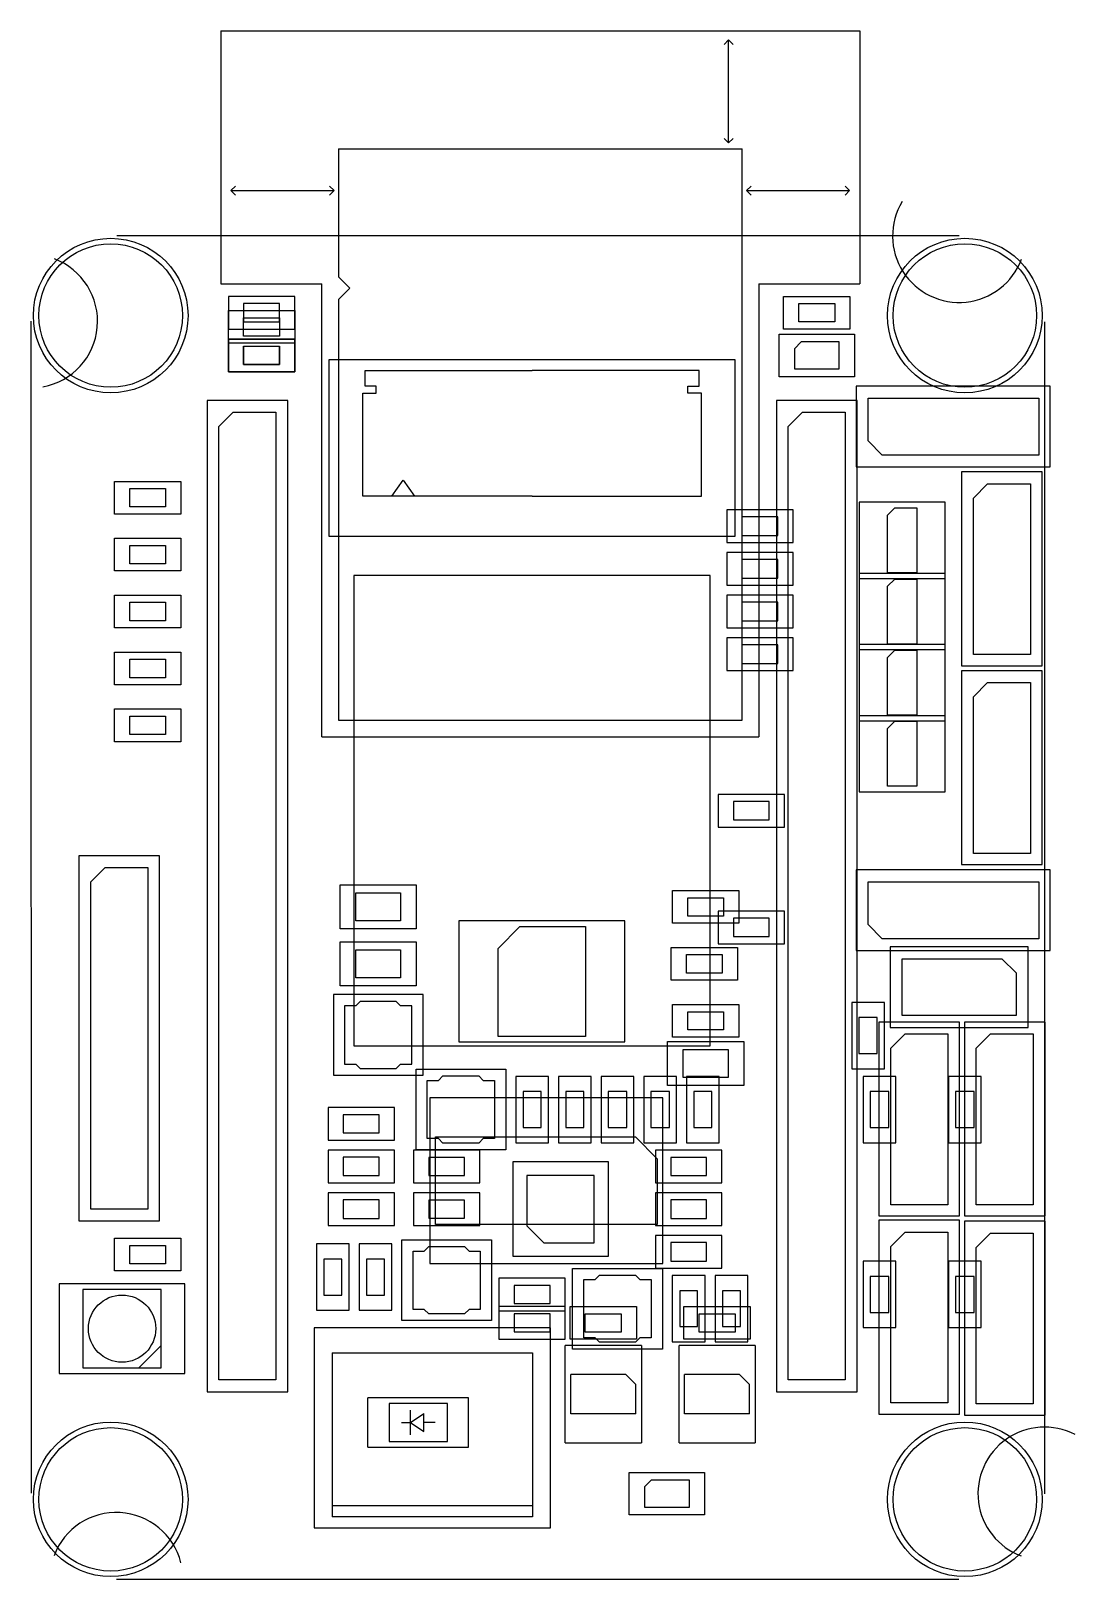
# Model space of a CAD drawing. Header units: metres. Extents: x 145.3 to 191.9, y -106.7 to -37.6.
import ezdxf

# ---------------------------------------------------------------- set-up
doc = ezdxf.new("R2010")
doc.units = ezdxf.units.M

msp = doc.modelspace()

# ---------------------------------------------------------------- linework, layer by layer
msp.add_line((158.725, -103.4), (167.665, -103.4))
at = {"layer": 'BCrtYd', "color": 8}
for p, q in [((157.055, -49.435), (154.095, -49.435)), ((154.095, -49.435), (154.095, -50.895)), ((157.055, -50.895), (157.055, -49.435)), ((154.095, -50.895), (157.055, -50.895)), ((154.095, -51.34), (154.095, -52.8)), ((157.055, -51.34), (154.095, -51.34)), ((157.055, -52.8), (157.055, -51.34)), ((158.59, -60.15), (158.59, -52.25)), ((158.59, -52.25), (176.69, -52.25)), ((176.69, -52.25), (176.69, -60.15)), ((154.095, -52.8), (157.055, -52.8)), ((179.28, -58.96), (176.32, -58.96)), ((176.32, -58.96), (176.32, -60.42)), ((179.28, -60.42), (179.28, -58.96)), ((176.69, -60.15), (158.59, -60.15)), ((176.32, -60.42), (179.28, -60.42)), ((179.28, -60.865), (176.32, -60.865)), ((176.32, -60.865), (176.32, -62.325)), ((179.28, -62.325), (179.28, -60.865)), ((159.69, -61.89), (159.69, -82.89)), ((175.59, -61.89), (159.69, -61.89)), ((175.59, -82.89), (175.59, -61.89)), ((176.32, -62.325), (179.28, -62.325)), ((176.32, -62.77), (176.32, -64.23)), ((179.28, -62.77), (176.32, -62.77)), ((179.28, -64.23), (179.28, -62.77)), ((176.32, -64.23), (179.28, -64.23)), ((176.32, -64.675), (176.32, -66.135)), ((179.28, -64.675), (176.32, -64.675)), ((179.28, -66.135), (179.28, -64.675)), ((176.32, -66.135), (179.28, -66.135)), ((175.939, -71.66), (175.939, -73.12)), ((178.899, -71.66), (175.939, -71.66)), ((178.899, -73.12), (178.899, -71.66)), ((175.939, -73.12), (178.899, -73.12)), ((175.939, -76.867), (175.939, -78.327)), ((178.899, -76.867), (175.939, -76.867)), ((178.899, -78.327), (178.899, -76.867)), ((175.939, -78.327), (178.899, -78.327)), ((181.896, -80.943), (181.896, -83.903)), ((183.356, -80.943), (181.896, -80.943)), ((183.356, -83.903), (183.356, -80.943)), ((159.69, -82.89), (175.59, -82.89)), ((162.465, -83.925), (166.465, -83.925)), ((162.465, -87.525), (162.465, -83.925)), ((166.465, -83.925), (166.465, -87.525)), ((168.37, -84.245), (166.91, -84.245)), ((166.91, -84.245), (166.91, -87.205)), ((168.37, -87.205), (168.37, -84.245)), ((170.275, -84.245), (168.815, -84.245)), ((168.815, -84.245), (168.815, -87.205)), ((170.275, -87.205), (170.275, -84.245)), ((170.72, -84.245), (170.72, -87.205)), ((172.18, -84.245), (170.72, -84.245)), ((172.18, -87.205), (172.18, -84.245)), ((174.085, -84.245), (172.625, -84.245)), ((172.625, -84.245), (172.625, -87.205)), ((174.085, -87.205), (174.085, -84.245)), ((174.53, -84.245), (174.53, -87.205)), ((175.99, -84.245), (174.53, -84.245)), ((175.99, -87.205), (175.99, -84.245)), ((181.896, -83.903), (183.356, -83.903)), ((183.864, -84.245), (182.404, -84.245)), ((182.404, -84.245), (182.404, -87.205)), ((183.864, -87.205), (183.864, -84.245)), ((187.674, -84.245), (186.214, -84.245)), ((186.214, -84.245), (186.214, -87.205)), ((187.674, -87.205), (187.674, -84.245)), ((161.5, -85.63), (158.54, -85.63)), ((158.54, -85.63), (158.54, -87.09)), ((161.5, -87.09), (161.5, -85.63)), ((158.54, -87.09), (161.5, -87.09)), ((161.5, -87.535), (158.54, -87.535)), ((158.54, -87.535), (158.54, -88.995)), ((161.5, -88.995), (161.5, -87.535)), ((165.31, -87.535), (162.35, -87.535)), ((162.35, -87.535), (162.35, -88.995)), ((166.465, -87.525), (162.465, -87.525)), ((165.31, -88.995), (165.31, -87.535)), ((166.91, -87.205), (168.37, -87.205)), ((168.815, -87.205), (170.275, -87.205)), ((170.72, -87.205), (172.18, -87.205)), ((172.625, -87.205), (174.085, -87.205)), ((173.145, -87.535), (173.145, -88.995)), ((176.105, -87.535), (173.145, -87.535)), ((174.53, -87.205), (175.99, -87.205)), ((176.105, -88.995), (176.105, -87.535)), ((182.404, -87.205), (183.864, -87.205)), ((186.214, -87.205), (187.674, -87.205)), ((166.79, -92.29), (166.79, -88.05)), ((166.79, -88.05), (171.03, -88.05)), ((171.03, -88.05), (171.03, -92.29)), ((158.54, -88.995), (161.5, -88.995)), ((162.35, -88.995), (165.31, -88.995)), ((173.145, -88.995), (176.105, -88.995)), ((161.5, -89.44), (158.54, -89.44)), ((158.54, -89.44), (158.54, -90.9)), ((161.5, -90.9), (161.5, -89.44)), ((162.35, -89.44), (162.35, -90.9)), ((165.31, -89.44), (162.35, -89.44)), ((165.31, -90.9), (165.31, -89.44)), ((173.145, -89.44), (173.145, -90.9)), ((176.105, -89.44), (173.145, -89.44)), ((176.105, -90.9), (176.105, -89.44)), ((158.54, -90.9), (161.5, -90.9)), ((162.35, -90.9), (165.31, -90.9)), ((173.145, -90.9), (176.105, -90.9)), ((159.48, -91.725), (158.02, -91.725)), ((158.02, -91.725), (158.02, -94.685)), ((159.48, -94.685), (159.48, -91.725)), ((161.385, -91.725), (159.925, -91.725)), ((159.925, -91.725), (159.925, -94.685)), ((161.385, -94.685), (161.385, -91.725)), ((161.83, -91.545), (165.83, -91.545)), ((161.83, -95.145), (161.83, -91.545)), ((165.83, -91.545), (165.83, -95.145)), ((176.105, -91.345), (173.145, -91.345)), ((173.145, -91.345), (173.145, -92.805)), ((176.105, -92.805), (176.105, -91.345)), ((171.03, -92.29), (166.79, -92.29)), ((182.404, -92.5), (182.404, -95.46)), ((183.864, -92.5), (182.404, -92.5)), ((183.864, -95.46), (183.864, -92.5)), ((186.214, -92.5), (186.214, -95.46)), ((187.674, -92.5), (186.214, -92.5)), ((187.674, -95.46), (187.674, -92.5)), ((166.16, -93.25), (166.16, -94.71)), ((169.12, -93.25), (166.16, -93.25)), ((169.12, -94.71), (169.12, -93.25)), ((169.45, -92.815), (173.45, -92.815)), ((169.45, -96.415), (169.45, -92.815)), ((173.145, -92.805), (176.105, -92.805)), ((173.45, -92.815), (173.45, -96.415)), ((173.895, -93.135), (173.895, -96.095)), ((175.355, -93.135), (173.895, -93.135)), ((175.355, -96.095), (175.355, -93.135)), ((175.8, -93.135), (175.8, -96.095)), ((177.26, -93.135), (175.8, -93.135)), ((177.26, -96.095), (177.26, -93.135)), ((166.16, -94.52), (166.16, -95.98)), ((169.12, -94.52), (166.16, -94.52)), ((169.12, -95.98), (169.12, -94.52)), ((158.02, -94.685), (159.48, -94.685)), ((159.925, -94.685), (161.385, -94.685)), ((165.83, -95.145), (161.83, -95.145)), ((166.16, -94.71), (169.12, -94.71)), ((166.16, -95.98), (169.12, -95.98)), ((182.404, -95.46), (183.864, -95.46)), ((186.214, -95.46), (187.674, -95.46)), ((173.45, -96.415), (169.45, -96.415)), ((173.895, -96.095), (175.355, -96.095)), ((175.8, -96.095), (177.26, -96.095)), ((164.81, -98.595), (160.31, -98.595)), ((160.31, -100.795), (160.31, -98.595)), ((164.81, -100.795), (164.81, -98.595)), ((160.31, -100.795), (164.81, -100.795))]:
    msp.add_line(p, q, dxfattribs=at)
at = {"layer": 'BFab', "color": 6}
for p, q in [((154.775, -49.7525), (154.775, -50.5775)), ((156.375, -49.7525), (154.775, -49.7525)), ((156.375, -50.5775), (156.375, -49.7525)), ((154.775, -50.5775), (156.375, -50.5775)), ((156.375, -51.67), (154.775, -51.67)), ((154.775, -51.67), (154.775, -52.47)), ((156.375, -52.47), (156.375, -51.67)), ((154.775, -52.47), (156.375, -52.47)), ((160.19, -53.45), (160.19, -52.75)), ((160.19, -52.75), (167.64, -52.75)), ((175.09, -52.75), (167.64, -52.75)), ((175.09, -53.45), (175.09, -52.75)), ((160.09, -53.75), (160.69, -53.75)), ((160.09, -58.35), (160.09, -53.75)), ((160.69, -53.45), (160.19, -53.45)), ((160.69, -53.75), (160.69, -53.45)), ((174.59, -53.45), (175.09, -53.45)), ((174.59, -53.75), (174.59, -53.45)), ((175.19, -53.75), (174.59, -53.75)), ((175.19, -58.35), (175.19, -53.75)), ((161.39, -58.35), (161.89, -57.64289)), ((161.89, -57.64289), (162.39, -58.35)), ((167.64, -58.35), (160.09, -58.35)), ((167.64, -58.35), (175.19, -58.35)), ((178.6, -59.2775), (177, -59.2775)), ((177, -59.2775), (177, -60.1025)), ((178.6, -60.1025), (178.6, -59.2775)), ((177, -60.1025), (178.6, -60.1025)), ((178.6, -61.1825), (177, -61.1825)), ((177, -61.1825), (177, -62.0075)), ((178.6, -62.0075), (178.6, -61.1825)), ((177, -62.0075), (178.6, -62.0075)), ((178.6, -63.0875), (177, -63.0875)), ((177, -63.0875), (177, -63.9125)), ((178.6, -63.9125), (178.6, -63.0875)), ((177, -63.9125), (178.6, -63.9125)), ((178.6, -64.9925), (177, -64.9925)), ((177, -64.9925), (177, -65.8175)), ((178.6, -65.8175), (178.6, -64.9925)), ((177, -65.8175), (178.6, -65.8175)), ((178.219, -71.9775), (176.619, -71.9775)), ((176.619, -71.9775), (176.619, -72.8025)), ((178.219, -72.8025), (178.219, -71.9775)), ((176.619, -72.8025), (178.219, -72.8025)), ((176.619, -77.1845), (176.619, -78.0095)), ((178.219, -77.1845), (176.619, -77.1845)), ((178.219, -78.0095), (178.219, -77.1845)), ((176.619, -78.0095), (178.219, -78.0095)), ((182.2135, -81.623), (182.2135, -83.223)), ((183.0385, -81.623), (182.2135, -81.623)), ((183.0385, -83.223), (183.0385, -81.623)), ((182.2135, -83.223), (183.0385, -83.223)), ((163.465, -84.425), (163.665, -84.225)), ((163.665, -84.225), (165.265, -84.225)), ((165.265, -84.225), (165.465, -84.425)), ((162.965, -87.025), (162.965, -84.425)), ((162.965, -84.425), (163.465, -84.425)), ((165.465, -84.425), (165.965, -84.425)), ((165.965, -84.425), (165.965, -87.025)), ((167.24, -84.925), (167.24, -86.525)), ((168.04, -84.925), (167.24, -84.925)), ((168.04, -86.525), (168.04, -84.925)), ((169.945, -84.925), (169.145, -84.925)), ((169.145, -84.925), (169.145, -86.525)), ((169.945, -86.525), (169.945, -84.925)), ((171.8625, -84.925), (171.0375, -84.925)), ((171.0375, -84.925), (171.0375, -86.525)), ((171.8625, -86.525), (171.8625, -84.925)), ((173.7675, -84.925), (172.9425, -84.925)), ((172.9425, -84.925), (172.9425, -86.525)), ((173.7675, -86.525), (173.7675, -84.925)), ((174.86, -84.925), (174.86, -86.525)), ((175.66, -84.925), (174.86, -84.925)), ((175.66, -86.525), (175.66, -84.925)), ((183.5465, -84.925), (182.7215, -84.925)), ((182.7215, -84.925), (182.7215, -86.525)), ((183.5465, -86.525), (183.5465, -84.925)), ((187.3565, -84.925), (186.5315, -84.925)), ((186.5315, -84.925), (186.5315, -86.525)), ((187.3565, -86.525), (187.3565, -84.925)), ((160.82, -85.96), (159.22, -85.96)), ((159.22, -85.96), (159.22, -86.76)), ((160.82, -86.76), (160.82, -85.96)), ((159.22, -86.76), (160.82, -86.76)), ((163.465, -87.025), (162.965, -87.025)), ((163.665, -87.225), (163.465, -87.025)), ((165.465, -87.025), (165.265, -87.225)), ((165.965, -87.025), (165.465, -87.025)), ((167.24, -86.525), (168.04, -86.525)), ((169.145, -86.525), (169.945, -86.525)), ((171.0375, -86.525), (171.8625, -86.525)), ((172.9425, -86.525), (173.7675, -86.525)), ((174.86, -86.525), (175.66, -86.525)), ((182.7215, -86.525), (183.5465, -86.525)), ((186.5315, -86.525), (187.3565, -86.525)), ((165.265, -87.225), (163.665, -87.225)), ((159.22, -87.8525), (159.22, -88.6775)), ((160.82, -87.8525), (159.22, -87.8525)), ((160.82, -88.6775), (160.82, -87.8525)), ((163.03, -87.865), (163.03, -88.665)), ((164.63, -87.865), (163.03, -87.865)), ((164.63, -88.665), (164.63, -87.865)), ((175.425, -87.865), (173.825, -87.865)), ((173.825, -87.865), (173.825, -88.665)), ((175.425, -88.665), (175.425, -87.865)), ((159.22, -88.6775), (160.82, -88.6775)), ((163.03, -88.665), (164.63, -88.665)), ((167.41, -88.67), (167.41, -90.92)), ((170.41, -88.67), (167.41, -88.67)), ((170.41, -91.67), (170.41, -88.67)), ((173.825, -88.665), (175.425, -88.665)), ((160.82, -89.7575), (159.22, -89.7575)), ((159.22, -89.7575), (159.22, -90.5825)), ((160.82, -90.5825), (160.82, -89.7575)), ((164.63, -89.77), (163.03, -89.77)), ((163.03, -89.77), (163.03, -90.57)), ((164.63, -90.57), (164.63, -89.77)), ((175.425, -89.7575), (173.825, -89.7575)), ((173.825, -89.7575), (173.825, -90.5825)), ((175.425, -90.5825), (175.425, -89.7575)), ((159.22, -90.5825), (160.82, -90.5825)), ((163.03, -90.57), (164.63, -90.57)), ((167.41, -90.92), (168.16, -91.67)), ((173.825, -90.5825), (175.425, -90.5825)), ((162.83, -92.045), (163.03, -91.845)), ((163.03, -91.845), (164.63, -91.845)), ((164.63, -91.845), (164.83, -92.045)), ((168.16, -91.67), (170.41, -91.67)), ((175.425, -91.6625), (173.825, -91.6625)), ((173.825, -91.6625), (173.825, -92.4875)), ((175.425, -92.4875), (175.425, -91.6625)), ((158.35, -92.405), (158.35, -94.005)), ((159.15, -92.405), (158.35, -92.405)), ((159.15, -94.005), (159.15, -92.405)), ((161.055, -92.405), (160.255, -92.405)), ((160.255, -92.405), (160.255, -94.005)), ((161.055, -94.005), (161.055, -92.405)), ((162.33, -92.045), (162.83, -92.045)), ((162.33, -94.645), (162.33, -92.045)), ((164.83, -92.045), (165.33, -92.045)), ((165.33, -92.045), (165.33, -94.645)), ((173.825, -92.4875), (175.425, -92.4875)), ((170.45, -93.315), (170.65, -93.115)), ((170.65, -93.115), (172.25, -93.115)), ((172.25, -93.115), (172.45, -93.315)), ((183.5465, -93.18), (182.7215, -93.18)), ((182.7215, -93.18), (182.7215, -94.78)), ((183.5465, -94.78), (183.5465, -93.18)), ((186.5315, -93.18), (186.5315, -94.78)), ((187.3565, -93.18), (186.5315, -93.18)), ((187.3565, -94.78), (187.3565, -93.18)), ((168.44, -93.58), (166.84, -93.58)), ((166.84, -93.58), (166.84, -94.38)), ((168.44, -94.38), (168.44, -93.58)), ((169.95, -95.915), (169.95, -93.315)), ((169.95, -93.315), (170.45, -93.315)), ((172.45, -93.315), (172.95, -93.315)), ((172.95, -93.315), (172.95, -95.915)), ((174.225, -93.815), (174.225, -95.415)), ((175.025, -93.815), (174.225, -93.815)), ((175.025, -95.415), (175.025, -93.815)), ((176.13, -93.815), (176.13, -95.415)), ((176.93, -93.815), (176.13, -93.815)), ((176.93, -95.415), (176.93, -93.815)), ((158.35, -94.005), (159.15, -94.005)), ((160.255, -94.005), (161.055, -94.005)), ((162.83, -94.645), (162.33, -94.645)), ((163.03, -94.845), (162.83, -94.645)), ((164.83, -94.645), (164.63, -94.845)), ((165.33, -94.645), (164.83, -94.645)), ((166.84, -94.38), (168.44, -94.38)), ((164.63, -94.845), (163.03, -94.845)), ((168.44, -94.85), (166.84, -94.85)), ((166.84, -94.85), (166.84, -95.65)), ((168.44, -95.65), (168.44, -94.85)), ((182.7215, -94.78), (183.5465, -94.78)), ((186.5315, -94.78), (187.3565, -94.78)), ((166.84, -95.65), (168.44, -95.65)), ((170.45, -95.915), (169.95, -95.915)), ((170.65, -96.115), (170.45, -95.915)), ((172.45, -95.915), (172.25, -96.115)), ((172.95, -95.915), (172.45, -95.915)), ((174.225, -95.415), (175.025, -95.415)), ((176.13, -95.415), (176.93, -95.415)), ((172.25, -96.115), (170.65, -96.115)), ((163.86, -98.845), (161.26, -98.845)), ((161.26, -98.845), (161.26, -100.545)), ((162.21, -100.245), (162.21, -99.145)), ((162.21, -99.695), (162.81, -99.295)), ((162.81, -100.095), (162.81, -99.295)), ((163.86, -100.545), (163.86, -98.845)), ((161.81, -99.695), (162.21, -99.695)), ((162.21, -99.695), (162.81, -100.095)), ((163.31, -99.695), (162.81, -99.695)), ((161.26, -100.545), (163.86, -100.545))]:
    msp.add_line(p, q, dxfattribs=at)
at = {"layer": 'Cmts', "color": 1}
for p, q in [((176.405, -37.99), (176.205, -38.19)), ((176.405, -37.99), (176.605, -38.19)), ((176.405, -42.59), (176.405, -37.99)), ((176.405, -42.59), (176.205, -42.39)), ((176.405, -42.59), (176.605, -42.39)), ((154.205, -44.715), (154.405, -44.515)), ((154.205, -44.715), (158.805, -44.715)), ((154.205, -44.715), (154.405, -44.915)), ((158.805, -44.715), (158.605, -44.515)), ((158.805, -44.715), (158.605, -44.915)), ((177.205, -44.715), (177.405, -44.515)), ((177.205, -44.715), (181.805, -44.715)), ((177.205, -44.715), (177.405, -44.915)), ((181.805, -44.715), (181.605, -44.515)), ((181.805, -44.715), (181.605, -44.915))]:
    msp.add_line(p, q, dxfattribs=at)
for centre in [(148.844, -50.292), (186.944, -50.292), (148.844, -103.124), (186.944, -103.124)]:
    msp.add_circle(centre, 3.2, dxfattribs=at)
at = {"layer": 'Edge', "color": 2}
for p, q in [((153.162, -46.736), (149.11743, -46.73744)), ((186.69, -46.736), (153.162, -46.736)), ((145.288, -50.546), (145.28944, -102.85057)), ((190.49856, -50.56543), (190.5, -102.87)), ((149.098, -106.68), (186.67057, -106.67856))]:
    msp.add_line(p, q, dxfattribs=at)
for centre, start, end in [((186.69, -46.736), -211.034024, -20.535466), ((145.288, -50.546), -79.652893, 69.464534), ((190.5, -102.87), -297.206038, -110.535466), ((149.098, -106.68), 14.175092, 159.464534)]:
    msp.add_arc(centre, 2.97052, start, end, dxfattribs=at)
at = {"layer": 'FCrtYd', "color": 7}
for p, q in [((153.755, -37.59), (182.255, -37.59)), ((153.755, -37.59), (153.755, -48.87)), ((182.255, -37.59), (182.255, -48.87)), ((153.755, -48.87), (158.255, -48.87)), ((158.255, -69.09), (158.255, -48.87)), ((177.755, -48.87), (182.255, -48.87)), ((177.755, -48.87), (177.755, -69.09)), ((178.86, -49.435), (181.82, -49.435)), ((178.86, -50.895), (178.86, -49.435)), ((181.82, -49.435), (181.82, -50.895)), ((154.095, -51.53), (154.095, -50.07)), ((154.095, -50.07), (157.055, -50.07)), ((157.055, -50.07), (157.055, -51.53)), ((178.66, -53.02), (178.66, -51.12)), ((178.66, -51.12), (182.02, -51.12)), ((181.82, -50.895), (178.86, -50.895)), ((182.02, -51.12), (182.02, -53.02)), ((154.095, -52.8), (154.095, -51.34)), ((154.095, -51.34), (157.055, -51.34)), ((157.055, -51.53), (154.095, -51.53)), ((157.055, -51.34), (157.055, -52.8)), ((157.055, -52.8), (154.095, -52.8)), ((182.02, -53.02), (178.66, -53.02)), ((182.096, -53.445), (182.096, -57.045)), ((190.746, -53.445), (182.096, -53.445)), ((190.746, -57.045), (190.746, -53.445)), ((153.14, -54.08), (153.14, -98.33)), ((156.74, -54.08), (153.14, -54.08)), ((156.74, -98.33), (156.74, -54.08)), ((178.54, -54.08), (178.54, -98.33)), ((182.14, -54.08), (178.54, -54.08)), ((182.14, -98.33), (182.14, -54.08)), ((182.096, -57.045), (190.746, -57.045)), ((190.395, -57.27), (186.795, -57.27)), ((186.795, -57.27), (186.795, -65.92)), ((190.395, -65.92), (190.395, -57.27)), ((149.015, -59.15), (149.015, -57.69)), ((149.015, -57.69), (151.975, -57.69)), ((151.975, -57.69), (151.975, -59.15)), ((182.23, -58.625), (182.23, -62.025)), ((186.07, -58.625), (182.23, -58.625)), ((186.07, -62.025), (186.07, -58.625)), ((151.975, -59.15), (149.015, -59.15)), ((149.015, -61.69), (149.015, -60.23)), ((149.015, -60.23), (151.975, -60.23)), ((151.975, -60.23), (151.975, -61.69)), ((151.975, -61.69), (149.015, -61.69)), ((186.07, -61.8), (182.23, -61.8)), ((182.23, -61.8), (182.23, -65.2)), ((182.23, -62.025), (186.07, -62.025)), ((186.07, -65.2), (186.07, -61.8)), ((149.015, -62.77), (151.975, -62.77)), ((149.015, -64.23), (149.015, -62.77)), ((151.975, -62.77), (151.975, -64.23)), ((151.975, -64.23), (149.015, -64.23)), ((149.015, -65.31), (151.975, -65.31)), ((149.015, -66.77), (149.015, -65.31)), ((151.975, -65.31), (151.975, -66.77)), ((186.07, -64.975), (182.23, -64.975)), ((182.23, -64.975), (182.23, -68.375)), ((182.23, -65.2), (186.07, -65.2)), ((186.07, -68.375), (186.07, -64.975)), ((186.795, -65.92), (190.395, -65.92)), ((186.795, -66.145), (186.795, -74.795)), ((190.395, -66.145), (186.795, -66.145)), ((190.395, -74.795), (190.395, -66.145)), ((151.975, -66.77), (149.015, -66.77)), ((149.015, -69.31), (149.015, -67.85)), ((149.015, -67.85), (151.975, -67.85)), ((151.975, -67.85), (151.975, -69.31)), ((186.07, -68.15), (182.23, -68.15)), ((182.23, -68.15), (182.23, -71.55)), ((182.23, -68.375), (186.07, -68.375)), ((186.07, -71.55), (186.07, -68.15)), ((158.255, -69.09), (177.755, -69.09)), ((151.975, -69.31), (149.015, -69.31)), ((182.23, -71.55), (186.07, -71.55)), ((151.025, -74.4), (147.425, -74.4)), ((147.425, -74.4), (147.425, -90.7)), ((151.025, -90.7), (151.025, -74.4)), ((190.746, -75.035), (182.096, -75.035)), ((182.096, -75.035), (182.096, -78.635)), ((186.795, -74.795), (190.395, -74.795)), ((190.746, -78.635), (190.746, -75.035)), ((159.075, -75.70375), (162.475, -75.70375)), ((159.075, -77.66375), (159.075, -75.70375)), ((162.475, -75.70375), (162.475, -77.66375)), ((173.9, -77.41375), (173.9, -75.95375)), ((173.9, -75.95375), (176.86, -75.95375)), ((176.86, -75.95375), (176.86, -77.41375)), ((164.37, -77.31), (164.37, -82.71)), ((171.77, -77.31), (164.37, -77.31)), ((171.77, -82.71), (171.77, -77.31)), ((162.475, -77.66375), (159.075, -77.66375)), ((176.86, -77.41375), (173.9, -77.41375)), ((159.075, -78.24375), (162.475, -78.24375)), ((159.075, -80.20375), (159.075, -78.24375)), ((162.475, -78.24375), (162.475, -80.20375)), ((173.844, -79.95375), (173.844, -78.49375)), ((173.844, -78.49375), (176.804, -78.49375)), ((176.804, -78.49375), (176.804, -79.95375)), ((182.096, -78.635), (190.746, -78.635)), ((183.615, -78.464), (183.615, -82.064)), ((189.765, -78.464), (183.615, -78.464)), ((189.765, -82.064), (189.765, -78.464)), ((176.804, -79.95375), (173.844, -79.95375)), ((162.775, -80.59875), (158.775, -80.59875)), ((158.775, -80.59875), (158.775, -84.19875)), ((162.475, -80.20375), (159.075, -80.20375)), ((162.775, -84.19875), (162.775, -80.59875)), ((173.9, -81.03375), (176.86, -81.03375)), ((173.9, -82.49375), (173.9, -81.03375)), ((176.86, -81.03375), (176.86, -82.49375)), ((186.712, -81.825), (183.112, -81.825)), ((183.112, -81.825), (183.112, -90.475)), ((183.615, -82.064), (189.765, -82.064)), ((186.712, -90.475), (186.712, -81.825)), ((186.922, -81.825), (186.922, -90.475)), ((190.522, -81.825), (186.922, -81.825)), ((190.522, -90.475), (190.522, -81.825)), ((164.37, -82.71), (171.77, -82.71)), ((173.68, -82.68875), (177.08, -82.68875)), ((173.68, -84.64875), (173.68, -82.68875)), ((176.86, -82.49375), (173.9, -82.49375)), ((177.08, -82.68875), (177.08, -84.64875)), ((158.775, -84.19875), (162.775, -84.19875)), ((177.08, -84.64875), (173.68, -84.64875)), ((163.075, -85.2), (163.075, -92.6)), ((173.475, -85.2), (163.075, -85.2)), ((173.475, -92.6), (173.475, -85.2)), ((183.112, -90.475), (186.712, -90.475)), ((186.922, -90.475), (190.522, -90.475)), ((147.425, -90.7), (151.025, -90.7)), ((186.712, -90.671), (183.112, -90.671)), ((183.112, -90.671), (183.112, -99.321)), ((186.712, -99.321), (186.712, -90.671)), ((186.922, -90.715), (186.922, -99.365)), ((190.522, -90.715), (186.922, -90.715)), ((190.522, -99.365), (190.522, -90.715)), ((149.015, -91.472), (151.975, -91.472)), ((149.015, -92.932), (149.015, -91.472)), ((151.975, -91.472), (151.975, -92.932)), ((151.975, -92.932), (149.015, -92.932)), ((163.075, -92.6), (173.475, -92.6)), ((152.152, -93.504), (146.552, -93.504)), ((146.552, -93.504), (146.552, -97.504)), ((152.152, -97.504), (152.152, -93.504)), ((169.335, -95.98), (169.335, -94.52)), ((169.335, -94.52), (172.295, -94.52)), ((172.295, -94.52), (172.295, -95.98)), ((174.415, -94.52), (177.375, -94.52)), ((174.415, -95.98), (174.415, -94.52)), ((177.375, -94.52), (177.375, -95.98)), ((168.465, -95.47), (157.925, -95.47)), ((157.925, -95.47), (157.925, -104.4)), ((168.465, -104.4), (168.465, -95.47)), ((172.295, -95.98), (169.335, -95.98)), ((177.375, -95.98), (174.415, -95.98)), ((172.515, -96.255), (169.115, -96.255)), ((169.115, -100.595), (169.115, -96.255)), ((172.515, -96.255), (172.515, -100.595)), ((174.195, -100.595), (174.195, -96.255)), ((177.595, -96.255), (174.195, -96.255)), ((177.595, -96.255), (177.595, -100.595)), ((146.552, -97.504), (152.152, -97.504)), ((153.14, -98.33), (156.74, -98.33)), ((178.54, -98.33), (182.14, -98.33)), ((183.112, -99.321), (186.712, -99.321)), ((186.922, -99.365), (190.522, -99.365)), ((169.115, -100.595), (172.515, -100.595)), ((174.195, -100.595), (177.595, -100.595)), ((171.9775, -103.82), (171.9775, -101.92)), ((171.9775, -101.92), (175.3375, -101.92)), ((175.3375, -101.92), (175.3375, -103.82)), ((175.3375, -103.82), (171.9775, -103.82)), ((157.925, -104.4), (168.465, -104.4))]:
    msp.add_line(p, q, dxfattribs=at)
for centre in [(148.844, -50.292), (186.944, -50.292), (148.844, -103.124), (186.944, -103.124)]:
    msp.add_circle(centre, 3.45, dxfattribs=at)
at = {"layer": 'FFab', "color": 5}
for p, q in [((159.005, -42.845), (177.005, -42.845)), ((159.005, -42.845), (159.005, -48.57)), ((177.005, -68.35), (177.005, -42.845)), ((159.505, -49.07), (159.005, -48.57)), ((159.005, -49.57), (159.505, -49.07)), ((159.005, -49.57), (159.005, -68.35)), ((154.775, -50.3875), (156.375, -50.3875)), ((154.775, -51.2125), (154.775, -50.3875)), ((156.375, -50.3875), (156.375, -51.2125)), ((179.54, -49.7525), (181.14, -49.7525)), ((179.54, -50.5775), (179.54, -49.7525)), ((181.14, -49.7525), (181.14, -50.5775)), ((181.14, -50.5775), (179.54, -50.5775)), ((156.375, -51.2125), (154.775, -51.2125)), ((154.775, -51.6575), (156.375, -51.6575)), ((154.775, -52.4825), (154.775, -51.6575)), ((156.375, -51.6575), (156.375, -52.4825)), ((179.64, -51.47), (179.34, -51.77)), ((179.34, -51.77), (179.34, -52.67)), ((181.34, -51.47), (179.64, -51.47)), ((181.34, -52.67), (181.34, -51.47)), ((156.375, -52.4825), (154.775, -52.4825)), ((179.34, -52.67), (181.34, -52.67)), ((182.626, -53.975), (190.246, -53.975)), ((182.626, -55.88), (182.626, -53.975)), ((190.246, -53.975), (190.246, -56.515)), ((153.67, -55.245), (154.305, -54.61)), ((153.67, -97.79), (153.67, -55.245)), ((154.305, -54.61), (156.21, -54.61)), ((156.21, -54.61), (156.21, -97.79)), ((179.07, -55.245), (179.705, -54.61)), ((179.07, -97.79), (179.07, -55.245)), ((179.705, -54.61), (181.61, -54.61)), ((181.61, -54.61), (181.61, -97.79)), ((183.261, -56.515), (182.626, -55.88)), ((190.246, -56.515), (183.261, -56.515)), ((149.695, -58.8325), (149.695, -58.0075)), ((149.695, -58.0075), (151.295, -58.0075)), ((151.295, -58.0075), (151.295, -58.8325)), ((187.325, -58.435), (187.96, -57.8)), ((187.96, -57.8), (189.865, -57.8)), ((189.865, -57.8), (189.865, -65.42)), ((187.325, -65.42), (187.325, -58.435)), ((151.295, -58.8325), (149.695, -58.8325)), ((183.5, -59.2), (183.825, -58.875)), ((183.5, -61.775), (183.5, -59.2)), ((183.825, -58.875), (184.8, -58.875)), ((184.8, -58.875), (184.8, -61.775)), ((149.695, -60.5475), (151.295, -60.5475)), ((149.695, -61.3725), (149.695, -60.5475)), ((151.295, -60.5475), (151.295, -61.3725)), ((151.295, -61.3725), (149.695, -61.3725)), ((184.8, -61.775), (183.5, -61.775)), ((183.5, -62.375), (183.825, -62.05)), ((183.825, -62.05), (184.8, -62.05)), ((184.8, -62.05), (184.8, -64.95)), ((183.5, -64.95), (183.5, -62.375)), ((149.695, -63.0875), (151.295, -63.0875)), ((149.695, -63.9125), (149.695, -63.0875)), ((151.295, -63.0875), (151.295, -63.9125)), ((151.295, -63.9125), (149.695, -63.9125)), ((149.695, -65.6275), (151.295, -65.6275)), ((149.695, -66.4525), (149.695, -65.6275)), ((151.295, -65.6275), (151.295, -66.4525)), ((184.8, -64.95), (183.5, -64.95)), ((183.5, -65.55), (183.825, -65.225)), ((183.5, -68.125), (183.5, -65.55)), ((183.825, -65.225), (184.8, -65.225)), ((184.8, -65.225), (184.8, -68.125)), ((189.865, -65.42), (187.325, -65.42)), ((151.295, -66.4525), (149.695, -66.4525)), ((187.325, -67.31), (187.96, -66.675)), ((187.96, -66.675), (189.865, -66.675)), ((189.865, -66.675), (189.865, -74.295)), ((187.325, -74.295), (187.325, -67.31)), ((149.695, -68.1675), (151.295, -68.1675)), ((149.695, -68.9925), (149.695, -68.1675)), ((151.295, -68.1675), (151.295, -68.9925)), ((159.005, -68.35), (177.005, -68.35)), ((184.8, -68.125), (183.5, -68.125)), ((151.295, -68.9925), (149.695, -68.9925)), ((183.5, -68.725), (183.825, -68.4)), ((183.5, -71.3), (183.5, -68.725)), ((183.825, -68.4), (184.8, -68.4)), ((184.8, -68.4), (184.8, -71.3)), ((184.8, -71.3), (183.5, -71.3)), ((189.865, -74.295), (187.325, -74.295)), ((147.955, -75.565), (148.59, -74.93)), ((148.59, -74.93), (150.495, -74.93)), ((150.495, -74.93), (150.495, -90.17)), ((147.955, -90.17), (147.955, -75.565)), ((182.626, -75.565), (190.246, -75.565)), ((182.626, -77.47), (182.626, -75.565)), ((190.246, -75.565), (190.246, -78.105)), ((159.775, -76.05875), (161.775, -76.05875)), ((159.775, -77.30875), (159.775, -76.05875)), ((161.775, -76.05875), (161.775, -77.30875)), ((174.58, -76.27125), (176.18, -76.27125)), ((174.58, -77.09625), (174.58, -76.27125)), ((176.18, -76.27125), (176.18, -77.09625)), ((161.775, -77.30875), (159.775, -77.30875)), ((176.18, -77.09625), (174.58, -77.09625)), ((166.12, -78.535), (167.095, -77.56)), ((167.095, -77.56), (170.02, -77.56)), ((170.02, -77.56), (170.02, -82.46)), ((183.261, -78.105), (182.626, -77.47)), ((159.775, -78.59875), (161.775, -78.59875)), ((159.775, -79.84875), (159.775, -78.59875)), ((161.775, -78.59875), (161.775, -79.84875)), ((166.12, -82.46), (166.12, -78.535)), ((190.246, -78.105), (183.261, -78.105)), ((174.524, -78.81125), (176.124, -78.81125)), ((174.524, -79.63625), (174.524, -78.81125)), ((176.124, -78.81125), (176.124, -79.63625)), ((184.155, -81.534), (184.155, -78.994)), ((184.155, -78.994), (188.6, -78.994)), ((188.6, -78.994), (189.235, -79.629)), ((161.775, -79.84875), (159.775, -79.84875)), ((176.124, -79.63625), (174.524, -79.63625)), ((189.235, -79.629), (189.235, -81.534)), ((159.275, -81.09875), (159.275, -83.69875)), ((159.775, -81.09875), (159.275, -81.09875)), ((159.975, -80.89875), (159.775, -81.09875)), ((161.575, -80.89875), (159.975, -80.89875)), ((161.775, -81.09875), (161.575, -80.89875)), ((162.275, -81.09875), (161.775, -81.09875)), ((162.275, -83.69875), (162.275, -81.09875)), ((174.58, -82.16375), (174.58, -81.36375)), ((174.58, -81.36375), (176.18, -81.36375)), ((176.18, -81.36375), (176.18, -82.16375)), ((176.18, -82.16375), (174.58, -82.16375)), ((189.235, -81.534), (184.155, -81.534)), ((170.02, -82.46), (166.12, -82.46)), ((183.642, -82.99), (184.277, -82.355)), ((184.277, -82.355), (186.182, -82.355)), ((186.182, -82.355), (186.182, -89.975)), ((187.452, -82.99), (188.087, -82.355)), ((188.087, -82.355), (189.992, -82.355)), ((189.992, -82.355), (189.992, -89.975)), ((174.38, -83.04375), (176.38, -83.04375)), ((174.38, -84.29375), (174.38, -83.04375)), ((176.38, -83.04375), (176.38, -84.29375)), ((183.642, -89.975), (183.642, -82.99)), ((187.452, -89.975), (187.452, -82.99)), ((159.275, -83.69875), (159.775, -83.69875)), ((159.775, -83.69875), (159.975, -83.89875)), ((159.975, -83.89875), (161.575, -83.89875)), ((161.575, -83.89875), (161.775, -83.69875)), ((161.775, -83.69875), (162.275, -83.69875)), ((176.38, -84.29375), (174.38, -84.29375)), ((163.325, -86.95), (172.25, -86.95)), ((163.325, -90.85), (163.325, -86.95)), ((172.25, -86.95), (173.225, -87.925)), ((173.225, -87.925), (173.225, -90.85)), ((150.495, -90.17), (147.955, -90.17)), ((186.182, -89.975), (183.642, -89.975)), ((189.992, -89.975), (187.452, -89.975)), ((173.225, -90.85), (163.325, -90.85)), ((149.695, -91.7895), (151.295, -91.7895)), ((149.695, -92.6145), (149.695, -91.7895)), ((151.295, -91.7895), (151.295, -92.6145)), ((183.642, -91.836), (184.277, -91.201)), ((183.642, -98.821), (183.642, -91.836)), ((184.277, -91.201), (186.182, -91.201)), ((186.182, -91.201), (186.182, -98.821)), ((187.452, -91.88), (188.087, -91.245)), ((187.452, -98.865), (187.452, -91.88)), ((188.087, -91.245), (189.992, -91.245)), ((189.992, -91.245), (189.992, -98.865)), ((151.295, -92.6145), (149.695, -92.6145)), ((147.602, -93.754), (147.602, -97.254)), ((151.102, -93.754), (147.602, -93.754)), ((151.102, -97.254), (151.102, -93.754)), ((170.015, -95.6625), (170.015, -94.8375)), ((170.015, -94.8375), (171.615, -94.8375)), ((171.615, -94.8375), (171.615, -95.6625)), ((175.095, -95.6625), (175.095, -94.8375)), ((175.095, -94.8375), (176.695, -94.8375)), ((176.695, -94.8375), (176.695, -95.6625)), ((171.615, -95.6625), (170.015, -95.6625)), ((176.695, -95.6625), (175.095, -95.6625)), ((151.102, -96.254), (150.102, -97.254)), ((158.725, -96.58), (158.725, -103.9)), ((158.725, -96.58), (167.665, -96.58)), ((167.665, -96.58), (167.665, -103.9)), ((147.602, -97.254), (151.102, -97.254)), ((156.21, -97.79), (153.67, -97.79)), ((169.365, -99.305), (169.365, -97.545)), ((171.815, -97.545), (169.365, -97.545)), ((171.815, -97.545), (172.265, -97.995)), ((172.265, -99.305), (172.265, -97.995)), ((174.445, -99.305), (174.445, -97.545)), ((176.895, -97.545), (174.445, -97.545)), ((176.895, -97.545), (177.345, -97.995)), ((177.345, -99.305), (177.345, -97.995)), ((181.61, -97.79), (179.07, -97.79)), ((172.265, -99.305), (169.365, -99.305)), ((177.345, -99.305), (174.445, -99.305)), ((186.182, -98.821), (183.642, -98.821)), ((189.992, -98.865), (187.452, -98.865)), ((172.9575, -102.27), (172.6575, -102.57)), ((172.6575, -102.57), (172.6575, -103.47)), ((174.6575, -102.27), (172.9575, -102.27)), ((174.6575, -103.47), (174.6575, -102.27)), ((172.6575, -103.47), (174.6575, -103.47)), ((167.665, -103.9), (158.725, -103.9))]:
    msp.add_line(p, q, dxfattribs=at)
msp.add_circle((149.352, -95.504), 1.5, dxfattribs=at)

doc.saveas('drawing.dxf')
